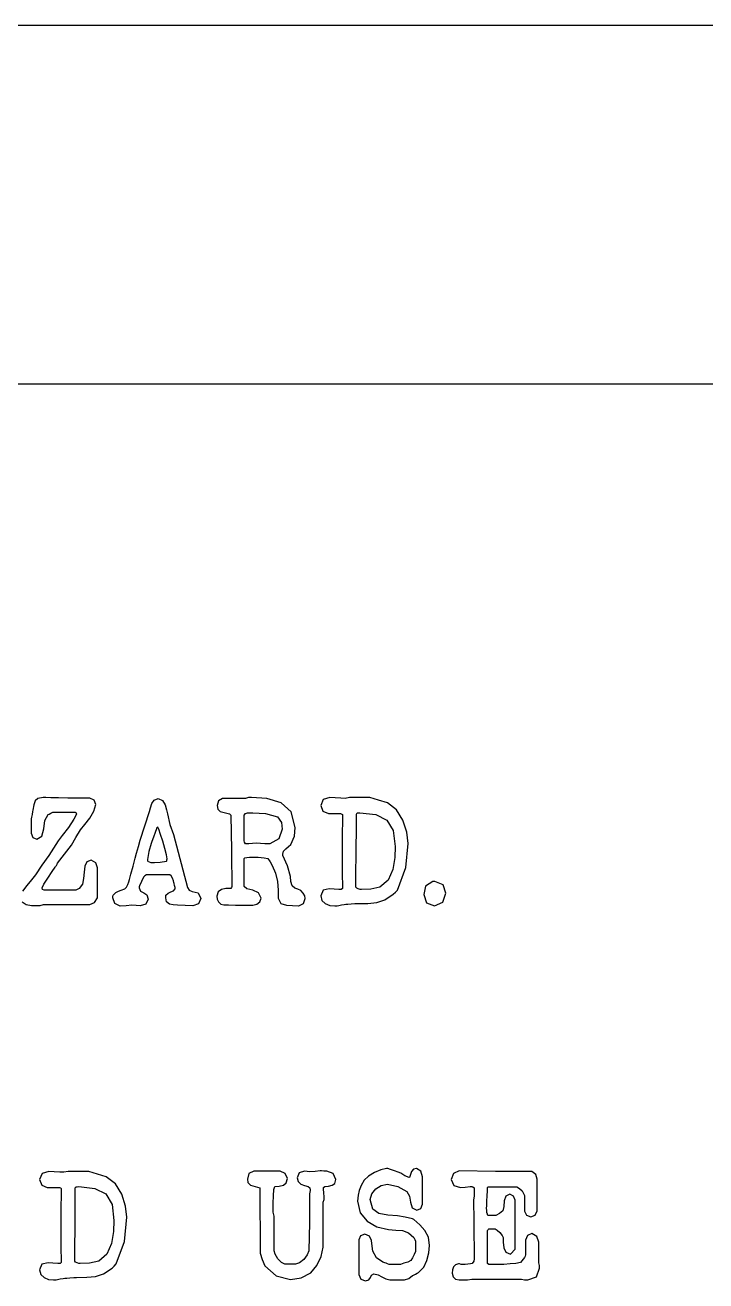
# Model space of a CAD drawing. Extents: x 0 to 123, y -71 to 297.
# Drawn here: x 12.528 to 14.942, y 292.549 to 297 of the extents above; entities that cross this region are included whole.
import ezdxf

# ---------------------------------------------------------------- set-up
doc = ezdxf.new("R2010")
doc.units = 0

msp = doc.modelspace()

# ---------------------------------------------------------------- linework, layer by layer
at = {"layer": 'Layer 1'}
for p, q in [((12.558559, 294.235925), (12.555859, 294.217899)), ((12.563359, 294.250239), (12.558559, 294.235925)), ((12.572859, 294.258718), (12.563359, 294.250239)), ((12.591949, 294.261899), (12.572859, 294.258718)), ((12.601449, 294.261899), (12.591949, 294.261899)), ((12.619469, 294.261368), (12.601449, 294.261899)), ((12.647039, 294.260838), (12.619469, 294.261368)), ((12.679379, 294.260308), (12.647039, 294.260838)), ((12.711719, 294.259778), (12.679379, 294.260308)), ((12.739289, 294.259778), (12.711719, 294.259778)), ((12.757309, 294.259778), (12.739289, 294.259778)), ((12.772679, 294.252888), (12.757309, 294.259778)), ((12.772079, 294.213657), (12.778479, 294.237514)), ((12.778479, 294.237514), (12.772679, 294.252888)), ((12.972164, 294.225838), (12.977464, 294.240682)), ((12.977464, 294.240682), (12.985964, 294.252875)), ((12.985964, 294.252875), (12.999744, 294.258175)), ((12.999744, 294.258175), (13.015114, 294.251815)), ((13.015114, 294.251815), (13.024114, 294.236441)), ((13.024114, 294.236441), (13.029414, 294.218416)), ((13.213604, 294.25023), (13.209404, 294.233795)), ((13.227914, 294.25871), (13.213604, 294.25023)), ((13.309024, 294.25871), (13.227914, 294.25871)), ((13.319624, 294.26189), (13.309024, 294.25871)), ((13.330224, 294.26242), (13.319624, 294.26189)), ((13.385354, 294.25871), (13.330224, 294.26242)), ((13.435714, 294.243866), (13.385354, 294.25871)), ((13.471764, 294.211527), (13.435714, 294.243866)), ((13.585114, 294.255534), (13.576114, 294.233798)), ((13.608444, 294.261894), (13.585114, 294.255534)), ((13.627534, 294.260834), (13.608444, 294.261894)), ((13.647684, 294.259774), (13.627534, 294.260834)), ((13.662524, 294.259244), (13.647684, 294.259774)), ((13.677894, 294.261894), (13.662524, 294.259244)), ((13.750524, 294.261894), (13.677894, 294.261894)), ((13.781274, 294.252354), (13.750524, 294.261894)), ((13.812554, 294.243344), (13.781274, 294.252354)), ((13.844894, 294.218427), (13.812554, 294.243344)), ((12.550559, 294.19299), (12.550029, 294.18716)), ((12.552659, 294.20253), (12.550559, 294.19299)), ((12.554759, 294.212069), (12.552659, 294.20253)), ((12.555859, 294.217899), (12.554759, 294.212069)), ((12.597729, 294.180813), (12.609919, 294.201489)), ((12.609919, 294.201489), (12.613619, 294.20361)), ((12.613619, 294.20361), (12.618919, 294.206259)), ((12.618919, 294.206259), (12.623719, 294.20891)), ((12.623719, 294.20891), (12.626419, 294.209969)), ((12.626419, 294.209969), (12.705409, 294.209969)), ((12.710209, 294.202549), (12.701209, 294.185054)), ((12.705409, 294.209969), (12.709109, 294.207319)), ((12.709109, 294.207319), (12.710209, 294.202549)), ((12.757769, 294.18874), (12.772079, 294.213657)), ((12.952534, 294.16169), (12.968964, 294.212584)), ((12.968964, 294.212584), (12.972164, 294.225838)), ((13.029414, 294.218416), (13.033114, 294.204102)), ((13.033114, 294.204102), (13.041614, 294.166992)), ((13.209404, 294.233795), (13.211004, 294.221071)), ((13.211004, 294.221071), (13.219504, 294.212061)), ((13.219504, 294.212061), (13.252904, 294.204111)), ((13.252904, 294.204111), (13.257104, 294.199871)), ((13.257104, 294.199871), (13.260304, 294.075286)), ((13.304554, 294.199877), (13.309354, 294.205707)), ((13.304554, 294.108692), (13.304554, 294.199877)), ((13.309354, 294.205707), (13.316754, 294.207827)), ((13.316754, 294.207827), (13.316864, 294.207832)), ((13.316864, 294.207832), (13.326364, 294.208362)), ((13.326364, 294.208362), (13.335864, 294.208362)), ((13.335864, 294.208362), (13.380394, 294.205182)), ((13.380394, 294.205182), (13.422804, 294.193519)), ((13.422804, 294.193519), (13.436584, 294.173373)), ((13.485544, 294.156392), (13.471764, 294.211527)), ((13.576114, 294.233798), (13.583514, 294.214182)), ((13.583514, 294.214182), (13.603124, 294.205702)), ((13.603124, 294.205702), (13.646594, 294.205702)), ((13.646594, 294.205702), (13.650794, 294.203582)), ((13.650794, 294.203582), (13.652894, 294.201462)), ((13.652894, 294.201462), (13.651794, 294.112397)), ((13.702499, 294.203591), (13.705199, 294.207831)), ((13.702499, 294.120888), (13.702499, 294.203591)), ((13.705199, 294.207831), (13.708899, 294.207831)), ((13.708899, 294.207831), (13.714699, 294.208361)), ((13.714699, 294.208361), (13.771959, 294.202001)), ((13.771959, 294.202001), (13.810659, 294.182386)), ((13.867694, 294.181317), (13.844894, 294.218427)), ((12.550029, 294.18716), (12.549499, 294.183449)), ((12.549499, 294.183449), (12.549499, 294.17603)), ((12.549499, 294.17603), (12.549499, 294.16755)), ((12.549499, 294.16755), (12.549499, 294.161189)), ((12.549499, 294.161189), (12.549499, 294.15589)), ((12.549499, 294.15589), (12.549499, 294.14794)), ((12.549499, 294.14794), (12.549499, 294.13999)), ((12.587629, 294.125149), (12.594029, 294.151656)), ((12.594029, 294.151656), (12.597729, 294.180813)), ((12.681589, 294.156427), (12.659849, 294.127269)), ((12.701209, 294.185054), (12.681589, 294.156427)), ((12.707949, 294.120882), (12.724379, 294.147389)), ((12.724379, 294.147389), (12.739749, 294.165944)), ((12.739749, 294.165944), (12.757769, 294.18874)), ((12.935574, 294.110796), (12.952534, 294.16169)), ((12.993748, 294.150573), (12.988948, 294.137849)), ((12.995348, 294.154283), (12.993748, 294.150573)), ((12.998548, 294.156933), (12.995348, 294.154283)), ((13.001748, 294.149513), (12.998548, 294.156933)), ((13.008148, 294.131488), (13.001748, 294.149513)), ((13.041614, 294.166992), (13.053804, 294.131472)), ((13.439784, 294.149516), (13.427064, 294.116117)), ((13.436584, 294.173373), (13.439784, 294.149516)), ((13.482844, 294.124583), (13.485544, 294.156392)), ((13.810659, 294.182386), (13.832929, 294.145276)), ((13.880944, 294.139435), (13.867694, 294.181317)), ((12.549499, 294.13999), (12.550029, 294.13522)), ((12.550029, 294.13522), (12.555829, 294.120376)), ((12.555829, 294.120376), (12.569609, 294.114015)), ((12.569609, 294.114015), (12.587629, 294.125149)), ((12.645539, 294.108183), (12.628579, 294.082206)), ((12.659849, 294.127269), (12.645539, 294.108183)), ((12.693109, 294.093314), (12.707949, 294.120882)), ((12.929774, 294.088), (12.935574, 294.110796)), ((12.977348, 294.10657), (12.974748, 294.09862)), ((12.983148, 294.121414), (12.977348, 294.10657)), ((12.988948, 294.137849), (12.983148, 294.121414)), ((13.016148, 294.107631), (13.008148, 294.131488)), ((13.023548, 294.081654), (13.016148, 294.107631)), ((13.053804, 294.131472), (13.103634, 293.94274)), ((13.306154, 294.103392), (13.304554, 294.108692)), ((13.308854, 294.098092), (13.306154, 294.103392)), ((13.427064, 294.116117), (13.395784, 294.098092)), ((13.470654, 294.095955), (13.482844, 294.124583)), ((13.651794, 294.112397), (13.651794, 294.102324)), ((13.651794, 294.102324), (13.651794, 294.009018)), ((13.700869, 293.944348), (13.701969, 294.110285)), ((13.701969, 294.110285), (13.702499, 294.120888)), ((13.832929, 294.145276), (13.839829, 294.08855)), ((13.885744, 294.099674), (13.880944, 294.139435)), ((12.628579, 294.082206), (12.612149, 294.056229)), ((12.643269, 294.029166), (12.667659, 294.061505)), ((12.667659, 294.061505), (12.693109, 294.093314)), ((12.918074, 294.046649), (12.923374, 294.065204)), ((12.923374, 294.065204), (12.929774, 294.088)), ((12.966248, 294.070522), (12.962048, 294.042424)), ((12.974748, 294.09862), (12.966248, 294.070522)), ((13.029348, 294.058858), (13.023548, 294.081654)), ((13.031448, 294.044544), (13.029348, 294.058858)), ((13.260304, 294.075286), (13.260304, 294.064683)), ((13.260304, 294.064683), (13.261404, 293.94646)), ((13.321044, 294.098092), (13.308854, 294.098092)), ((13.334294, 294.099152), (13.321044, 294.098092)), ((13.347014, 294.100212), (13.334294, 294.099152)), ((13.362384, 294.099152), (13.347014, 294.100212)), ((13.378284, 294.098092), (13.362384, 294.099152)), ((13.395784, 294.098092), (13.378284, 294.098092)), ((13.441454, 294.061502), (13.444654, 294.072105)), ((13.441454, 294.056732), (13.441454, 294.061502)), ((13.457884, 294.019622), (13.441454, 294.056732)), ((13.444654, 294.072105), (13.452654, 294.080585)), ((13.452654, 294.080585), (13.462154, 294.088005)), ((13.462154, 294.088005), (13.470654, 294.095955)), ((13.839829, 294.08855), (13.838229, 294.049849)), ((13.877244, 294.01432), (13.885744, 294.099674)), ((12.587759, 294.022301), (12.564429, 293.987841)), ((12.612149, 294.056229), (12.587759, 294.022301)), ((12.624069, 293.999482), (12.634669, 294.014856)), ((12.634669, 294.014856), (12.636269, 294.017506)), ((12.636269, 294.017506), (12.638969, 294.021746)), ((12.638969, 294.021746), (12.641669, 294.026516)), ((12.641669, 294.026516), (12.643269, 294.029166)), ((12.740181, 294.018568), (12.737481, 293.997892)), ((12.747081, 294.033942), (12.740181, 294.018568)), ((12.762451, 294.039772), (12.747081, 294.033942)), ((12.778351, 294.030762), (12.762451, 294.039772)), ((12.784151, 294.012737), (12.778351, 294.030762)), ((12.784151, 293.906708), (12.784151, 294.012737)), ((12.903274, 293.990453), (12.910674, 294.018551)), ((12.910674, 294.018551), (12.918074, 294.046649)), ((12.962048, 294.042424), (12.962048, 294.039244)), ((12.962048, 294.039244), (12.962578, 294.036064)), ((12.962548, 294.036064), (12.973678, 294.031824)), ((12.962578, 294.036064), (12.962548, 294.036064)), ((12.973678, 294.031824), (12.986398, 294.031824)), ((12.986398, 294.031824), (13.007078, 294.033414)), ((13.007078, 294.033414), (13.028818, 294.036064)), ((13.028818, 294.036064), (13.030918, 294.038184)), ((13.030918, 294.040834), (13.031448, 294.044544)), ((13.030918, 294.038184), (13.030918, 294.040834)), ((13.304914, 294.046127), (13.307014, 294.048247)), ((13.304914, 293.946459), (13.304914, 294.046127)), ((13.307014, 294.048247), (13.313914, 294.049307)), ((13.313914, 294.049307), (13.323414, 294.050367)), ((13.323414, 294.050367), (13.343024, 294.050367)), ((13.343024, 294.050367), (13.354684, 294.050367)), ((13.354684, 294.050367), (13.364754, 294.049837)), ((13.364754, 294.049837), (13.375354, 294.048776)), ((13.375354, 294.048776), (13.388074, 294.046127)), ((13.388074, 294.046127), (13.397074, 294.034464)), ((13.397074, 294.034464), (13.404474, 294.021209)), ((13.404474, 294.021209), (13.416134, 293.994171)), ((13.468484, 293.981981), (13.457884, 294.019622)), ((13.838229, 294.049849), (13.831329, 294.006907)), ((13.848084, 293.934268), (13.877244, 294.01432)), ((12.550649, 293.969815), (12.533679, 293.950731)), ((12.564429, 293.987841), (12.550649, 293.969815)), ((12.594389, 293.95495), (12.608699, 293.976686)), ((12.608699, 293.976686), (12.624069, 293.999482)), ((12.735381, 293.975626), (12.731181, 293.95495)), ((12.737481, 293.997892), (12.735381, 293.975626)), ((12.895774, 293.962888), (12.898474, 293.971898)), ((12.898474, 293.971898), (12.903274, 293.990453)), ((12.947994, 293.980362), (12.933154, 293.949083)), ((12.952794, 293.984602), (12.947994, 293.980362)), ((12.958094, 293.988312), (12.952794, 293.984602)), ((13.041324, 293.988312), (12.958094, 293.988312)), ((13.046124, 293.984602), (13.041324, 293.988312)), ((13.050924, 293.976122), (13.046124, 293.984602)), ((13.054124, 293.967112), (13.050924, 293.976122)), ((13.416134, 293.994171), (13.423034, 293.964483)), ((13.470084, 293.965016), (13.468484, 293.981981)), ((13.651794, 294.009018), (13.651794, 293.998415)), ((13.651794, 293.998415), (13.652894, 293.940099)), ((13.814899, 293.968736), (13.785739, 293.944349)), ((13.831329, 294.006907), (13.814899, 293.968736)), ((12.533679, 293.950731), (12.518839, 293.930054)), ((12.588589, 293.942226), (12.594389, 293.95495)), ((12.589689, 293.936396), (12.588589, 293.942226)), ((12.595489, 293.933746), (12.589689, 293.936396)), ((12.707351, 293.933746), (12.595489, 293.933746)), ((12.713151, 293.935866), (12.707351, 293.933746)), ((12.720051, 293.940106), (12.713151, 293.935866)), ((12.731181, 293.95495), (12.720051, 293.940106)), ((12.840084, 293.915718), (12.849584, 293.925258)), ((12.849584, 293.925258), (12.858584, 293.930028)), ((12.858584, 293.930028), (12.868654, 293.933738)), ((12.868654, 293.933738), (12.881374, 293.938508)), ((12.881374, 293.938508), (12.887774, 293.944338)), ((12.887774, 293.944338), (12.892574, 293.953348)), ((12.892574, 293.953348), (12.895774, 293.962888)), ((12.933154, 293.949083), (12.932624, 293.945903)), ((12.932624, 293.945903), (12.932624, 293.942193)), ((12.932624, 293.942193), (12.937424, 293.93)), ((12.937424, 293.93), (12.948554, 293.92417)), ((12.948554, 293.92417), (12.959154, 293.91675)), ((13.035184, 293.922592), (13.045254, 293.927362)), ((13.045254, 293.927362), (13.054254, 293.931602)), ((13.055724, 293.961282), (13.054124, 293.967112)), ((13.054254, 293.931602), (13.060054, 293.938492)), ((13.056824, 293.957042), (13.055724, 293.961282)), ((13.057924, 293.950152), (13.056824, 293.957042)), ((13.059524, 293.942732), (13.057924, 293.950152)), ((13.060054, 293.938492), (13.059524, 293.942732)), ((13.103634, 293.94274), (13.109434, 293.934259)), ((13.109434, 293.934259), (13.120034, 293.92896)), ((13.120034, 293.92896), (13.131164, 293.92631)), ((13.131164, 293.92631), (13.141234, 293.92419)), ((13.141234, 293.92419), (13.151304, 293.904574)), ((13.212054, 293.92791), (13.207254, 293.912536)), ((13.224244, 293.93639), (13.212054, 293.92791)), ((13.240144, 293.93957), (13.224244, 293.93639)), ((13.257104, 293.9401), (13.240144, 293.93957)), ((13.259804, 293.94328), (13.257104, 293.9401)), ((13.261404, 293.94646), (13.259804, 293.94328)), ((13.314414, 293.939039), (13.304914, 293.946459)), ((13.335094, 293.933739), (13.314414, 293.939039)), ((13.355774, 293.924199), (13.335094, 293.933739)), ((13.365274, 293.905114), (13.355774, 293.924199)), ((13.423034, 293.964483), (13.425134, 293.934265)), ((13.425134, 293.934265), (13.425134, 293.905107)), ((13.474884, 293.948581), (13.470084, 293.965016)), ((13.483884, 293.940631), (13.474884, 293.948581)), ((13.494484, 293.936921), (13.483884, 293.940631)), ((13.505084, 293.932681), (13.494484, 293.936921)), ((13.514084, 293.923671), (13.505084, 293.932681)), ((13.519884, 293.913598), (13.514084, 293.923671)), ((13.584524, 293.933739), (13.576024, 293.914124)), ((13.606264, 293.938509), (13.584524, 293.933739)), ((13.623224, 293.936919), (13.606264, 293.938509)), ((13.640194, 293.935859), (13.623224, 293.936919)), ((13.645494, 293.935859), (13.640194, 293.935859)), ((13.648694, 293.936389), (13.645494, 293.935859)), ((13.652894, 293.940099), (13.648694, 293.936389)), ((13.700929, 293.944349), (13.700869, 293.944348)), ((13.703529, 293.940639), (13.700929, 293.944349)), ((13.709329, 293.937989), (13.703529, 293.940639)), ((13.715729, 293.936399), (13.709329, 293.937989)), ((13.720529, 293.935869), (13.715729, 293.936399)), ((13.753399, 293.936929), (13.720529, 293.935869)), ((13.785739, 293.944349), (13.753399, 293.936929)), ((13.833284, 293.919428), (13.840684, 293.926318)), ((13.840684, 293.926318), (13.848084, 293.934268)), ((13.948083, 293.948059), (13.941183, 293.918371)), ((13.974063, 293.965024), (13.948083, 293.948059)), ((13.980963, 293.965024), (13.974063, 293.965024)), ((14.010123, 293.952831), (13.980963, 293.965024)), ((14.019623, 293.922612), (14.010123, 293.952831)), ((12.518075, 293.892393), (12.532385, 293.883383)), ((12.532385, 293.883383), (12.550415, 293.879673)), ((12.550415, 293.879673), (12.568965, 293.879143)), ((12.568965, 293.879143), (12.581155, 293.879143)), ((12.581155, 293.879143), (12.593345, 293.882853)), ((12.593345, 293.882853), (12.757161, 293.882853)), ((12.757161, 293.882853), (12.774651, 293.890273)), ((12.774651, 293.890273), (12.784151, 293.906708)), ((12.839314, 293.906677), (12.839554, 293.906708)), ((12.846214, 293.886001), (12.839314, 293.906677)), ((12.839554, 293.910948), (12.840084, 293.915718)), ((12.839554, 293.906708), (12.839554, 293.910948)), ((12.865304, 293.876991), (12.846214, 293.886001)), ((12.906664, 293.880701), (12.885984, 293.878581)), ((12.921504, 293.879641), (12.906664, 293.880701)), ((12.936344, 293.878581), (12.921504, 293.879641)), ((12.955954, 293.883881), (12.936344, 293.878581)), ((12.964454, 293.901376), (12.955954, 293.883881)), ((12.959154, 293.91675), (12.964454, 293.901376)), ((13.026684, 293.915702), (13.035184, 293.922592)), ((13.026684, 293.906692), (13.026684, 293.915702)), ((13.029884, 293.891848), (13.026684, 293.906692)), ((13.039384, 293.883898), (13.029884, 293.891848)), ((13.052634, 293.881248), (13.039384, 293.883898)), ((13.068544, 293.880718), (13.052634, 293.881248)), ((13.095584, 293.879128), (13.068544, 293.880718)), ((13.123154, 293.878598), (13.095584, 293.879128)), ((13.143304, 293.884957), (13.123154, 293.878598)), ((13.151304, 293.904574), (13.143304, 293.884957)), ((13.207254, 293.912536), (13.208854, 293.902463)), ((13.208854, 293.902463), (13.214154, 293.89239)), ((13.214154, 293.89239), (13.222154, 293.88444)), ((13.222154, 293.88444), (13.232224, 293.88232)), ((13.232224, 293.88232), (13.248654, 293.88179)), ((13.248654, 293.88179), (13.273574, 293.88073)), ((13.273574, 293.88073), (13.298494, 293.8802)), ((13.298494, 293.8802), (13.315454, 293.8802)), ((13.315454, 293.8802), (13.321254, 293.8802)), ((13.321254, 293.8802), (13.335034, 293.88073)), ((13.335034, 293.88073), (13.349344, 293.88444)), ((13.349344, 293.88444), (13.360474, 293.89186)), ((13.360474, 293.89186), (13.365274, 293.905114)), ((13.425014, 293.905118), (13.435084, 293.887093)), ((13.425134, 293.905107), (13.425014, 293.905118)), ((13.435084, 293.887093), (13.454174, 293.880203)), ((13.454174, 293.880203), (13.476444, 293.879143)), ((13.476444, 293.879143), (13.497654, 293.878083)), ((13.498754, 293.878083), (13.515184, 293.886563)), ((13.515184, 293.886563), (13.520984, 293.904058)), ((13.520984, 293.904058), (13.519884, 293.913598)), ((13.576024, 293.914124), (13.576284, 293.91413)), ((13.576284, 293.91413), (13.580484, 293.897165)), ((13.580484, 293.897165), (13.592144, 293.886032)), ((13.592144, 293.886032), (13.608054, 293.879672)), ((13.608054, 293.879672), (13.625554, 293.878082)), ((13.634554, 293.878082), (13.639854, 293.879142)), ((13.639854, 293.879142), (13.649354, 293.881262)), ((13.649354, 293.881262), (13.659424, 293.883382)), ((13.659424, 293.883382), (13.665224, 293.884442)), ((13.665224, 293.884442), (13.672124, 293.884442)), ((13.672124, 293.884442), (13.683784, 293.884972)), ((13.683784, 293.884972), (13.697034, 293.886032)), ((13.697034, 293.886032), (13.707104, 293.886563)), ((13.707104, 293.886563), (13.743684, 293.887093)), ((13.743684, 293.887093), (13.774434, 293.890273)), ((13.774434, 293.890273), (13.803064, 293.899813)), ((13.803064, 293.899813), (13.833284, 293.919428)), ((13.941183, 293.918371), (13.941203, 293.918371)), ((13.941203, 293.918371), (13.950703, 293.889213)), ((13.950703, 293.889213), (13.979333, 293.87808)), ((13.979333, 293.87808), (14.009023, 293.890803)), ((14.009023, 293.890803), (14.019623, 293.922612)), ((12.885984, 293.878581), (12.865304, 293.876991)), ((13.497654, 293.878083), (13.498754, 293.878083)), ((13.625554, 293.878082), (13.634554, 293.878082)), ((13.809666, 292.947124), (13.788986, 292.942884)), ((13.814466, 292.947124), (13.809666, 292.947124)), ((13.823466, 292.943944), (13.814466, 292.947124)), ((13.905076, 292.94448), (13.898176, 292.93653)), ((13.915146, 292.94766), (13.905076, 292.94448)), ((13.931056, 292.937587), (13.915146, 292.94766)), ((12.588424, 292.930163), (12.579424, 292.908427)), ((12.579424, 292.908427), (12.586824, 292.888812)), ((12.611754, 292.936523), (12.588424, 292.930163)), ((12.630844, 292.935463), (12.611754, 292.936523)), ((12.650994, 292.934403), (12.630844, 292.935463)), ((12.665834, 292.933873), (12.650994, 292.934403)), ((12.681204, 292.936523), (12.665834, 292.933873)), ((12.753834, 292.936523), (12.681204, 292.936523)), ((12.784584, 292.926983), (12.753834, 292.936523)), ((12.815864, 292.917973), (12.784584, 292.926983)), ((12.848204, 292.893056), (12.815864, 292.917973)), ((13.321564, 292.92911), (13.316264, 292.910025)), ((13.316264, 292.910025), (13.317864, 292.897301)), ((13.339064, 292.93812), (13.321564, 292.92911)), ((13.432374, 292.93812), (13.339064, 292.93812)), ((13.450404, 292.93017), (13.432374, 292.93812)), ((13.457804, 292.912145), (13.450404, 292.93017)), ((13.453604, 292.896771), (13.457804, 292.912145)), ((13.499744, 292.931757), (13.492344, 292.914262)), ((13.492344, 292.914262), (13.496044, 292.901008)), ((13.496044, 292.901008), (13.506114, 292.891998)), ((13.518294, 292.938117), (13.499744, 292.931757)), ((13.527794, 292.937057), (13.518294, 292.938117)), ((13.537294, 292.935997), (13.527794, 292.937057)), ((13.555854, 292.937057), (13.537294, 292.935997)), ((13.574414, 292.938647), (13.555854, 292.937057)), ((13.579214, 292.938647), (13.574414, 292.938647)), ((13.586614, 292.938117), (13.579214, 292.938647)), ((13.593514, 292.938117), (13.586614, 292.938117)), ((13.598314, 292.938117), (13.593514, 292.938117)), ((13.620054, 292.929107), (13.598314, 292.938117)), ((13.629554, 292.907901), (13.620054, 292.929107)), ((13.625854, 292.894647), (13.629554, 292.907901)), ((13.729596, 292.905773), (13.719526, 292.886688)), ((13.744976, 292.919557), (13.729596, 292.905773)), ((13.766186, 292.932811), (13.744976, 292.919557)), ((13.788986, 292.942884), (13.766186, 292.932811)), ((13.837246, 292.939174), (13.823466, 292.943944)), ((13.851026, 292.933874), (13.837246, 292.939174)), ((13.860026, 292.930694), (13.851026, 292.933874)), ((13.873806, 292.921684), (13.860026, 292.930694)), ((13.889176, 292.915854), (13.873806, 292.921684)), ((13.891276, 292.915854), (13.889176, 292.915854)), ((13.893976, 292.925927), (13.891276, 292.915854)), ((13.898176, 292.93653), (13.893976, 292.925927)), ((13.936856, 292.917971), (13.931056, 292.937587)), ((13.936856, 292.820424), (13.936856, 292.917971)), ((14.046225, 292.929647), (14.038825, 292.908441)), ((14.038825, 292.908441), (14.047825, 292.886705)), ((14.067435, 292.938657), (14.046225, 292.929647)), ((14.196261, 292.937067), (14.067435, 292.938657)), ((14.325087, 292.936537), (14.196261, 292.937067)), ((14.338337, 292.926464), (14.325087, 292.936537)), ((14.343637, 292.909499), (14.338337, 292.926464)), ((14.343637, 292.797638), (14.343637, 292.909499)), ((12.586824, 292.888812), (12.606444, 292.880332)), ((12.606444, 292.880332), (12.649914, 292.880332)), ((12.649914, 292.880332), (12.654114, 292.878212)), ((12.654114, 292.878212), (12.656214, 292.876092)), ((12.656214, 292.876092), (12.655114, 292.787027)), ((12.705819, 292.878219), (12.708519, 292.882459)), ((12.705819, 292.795516), (12.705819, 292.878219)), ((12.708519, 292.882459), (12.712219, 292.882459)), ((12.712219, 292.882459), (12.718019, 292.882989)), ((12.718019, 292.882989), (12.775279, 292.876629)), ((12.775279, 292.876629), (12.813979, 292.857014)), ((12.813979, 292.857014), (12.836249, 292.819904)), ((12.871004, 292.855946), (12.848204, 292.893056)), ((12.884254, 292.814064), (12.871004, 292.855946)), ((13.317864, 292.897301), (13.326864, 292.888291)), ((13.326864, 292.888291), (13.360794, 292.879281)), ((13.360794, 292.879281), (13.361044, 292.647605)), ((13.408554, 292.850122), (13.410154, 292.872918)), ((13.410154, 292.872918), (13.413854, 292.884051)), ((13.413854, 292.884051), (13.429224, 292.885111)), ((13.429224, 292.885111), (13.443534, 292.888821)), ((13.443534, 292.888821), (13.453604, 292.896771)), ((13.506114, 292.891998), (13.518834, 292.886698)), ((13.518834, 292.886698), (13.532084, 292.884048)), ((13.532084, 292.884048), (13.536884, 292.878218)), ((13.536284, 292.857548), (13.535754, 292.75576)), ((13.537384, 292.863378), (13.536284, 292.857548)), ((13.536884, 292.878218), (13.538484, 292.870798)), ((13.538484, 292.869738), (13.537384, 292.863378)), ((13.538484, 292.870798), (13.538484, 292.869738)), ((13.586184, 292.879807), (13.590384, 292.884047)), ((13.586184, 292.874507), (13.586184, 292.879807)), ((13.587284, 292.861253), (13.586184, 292.874507)), ((13.588384, 292.847469), (13.587284, 292.861253)), ((13.590384, 292.884047), (13.603634, 292.885107)), ((13.603634, 292.885107), (13.616354, 292.887757)), ((13.616354, 292.887757), (13.625854, 292.894647)), ((13.712626, 292.869723), (13.708426, 292.852228)), ((13.719526, 292.886688), (13.712626, 292.869723)), ((13.751886, 292.836857), (13.757186, 292.858063)), ((13.757186, 292.858063), (13.770966, 292.875558)), ((13.770966, 292.875558), (13.790576, 292.887221)), ((13.790576, 292.887221), (13.813376, 292.891461)), ((13.813376, 292.891461), (13.848896, 292.884041)), ((13.848896, 292.884041), (13.881236, 292.866016)), ((13.881236, 292.866016), (13.890236, 292.849581)), ((14.047825, 292.886705), (14.071155, 292.880345)), ((14.071155, 292.880345), (14.088125, 292.881405)), ((14.088125, 292.881405), (14.105615, 292.882995)), ((14.105615, 292.882995), (14.111415, 292.882995)), ((14.111415, 292.882995), (14.115615, 292.882465)), ((14.115615, 292.882465), (14.119815, 292.878755)), ((14.119815, 292.878755), (14.119815, 292.865501)), ((14.119815, 292.865501), (14.119815, 292.850127)), ((14.166599, 292.850116), (14.167129, 292.868141)), ((14.167129, 292.868141), (14.167659, 292.880334)), ((14.167659, 292.880334), (14.169759, 292.882454)), ((14.169759, 292.882454), (14.271017, 292.882454)), ((14.246059, 292.855952), (14.231749, 292.849062)), ((14.259839, 292.849592), (14.246059, 292.855952)), ((14.271017, 292.882454), (14.281087, 292.876624)), ((14.281087, 292.876624), (14.290087, 292.868144)), ((14.290087, 292.868144), (14.295387, 292.858604)), ((14.295387, 292.858604), (14.299087, 292.851714)), ((12.836249, 292.819904), (12.843149, 292.763178)), ((12.889054, 292.774303), (12.884254, 292.814064)), ((13.407454, 292.824675), (13.408554, 292.850122)), ((13.407454, 292.80771), (13.407454, 292.824675)), ((13.585254, 292.828386), (13.587854, 292.837396)), ((13.585254, 292.66828), (13.585254, 292.828386)), ((13.587854, 292.837396), (13.588384, 292.847469)), ((13.708426, 292.852228), (13.706826, 292.832082)), ((13.706826, 292.832082), (13.715826, 292.790731)), ((13.760386, 292.803458), (13.751886, 292.836857)), ((13.890236, 292.849581), (13.894436, 292.827845)), ((13.894436, 292.827845), (13.900836, 292.80823)), ((13.931056, 292.80611), (13.936856, 292.820424)), ((14.119815, 292.850127), (14.117715, 292.834753)), ((14.117715, 292.834753), (14.118815, 292.762123)), ((14.163299, 292.807708), (14.164399, 292.814068)), ((14.164399, 292.814068), (14.165499, 292.820428)), ((14.165499, 292.832091), (14.166599, 292.850116)), ((14.165499, 292.820428), (14.165499, 292.832091)), ((14.225349, 292.813012), (14.221149, 292.797638)), ((14.226949, 292.832627), (14.225349, 292.813012)), ((14.231749, 292.849062), (14.226949, 292.832627)), ((14.265139, 292.834748), (14.259839, 292.849592)), ((14.265139, 292.660866), (14.265139, 292.834748)), ((14.299087, 292.851714), (14.299087, 292.795518)), ((12.655114, 292.787027), (12.655114, 292.776954)), ((12.655114, 292.776954), (12.655114, 292.683648)), ((12.704189, 292.618977), (12.705289, 292.784913)), ((12.705289, 292.784913), (12.705819, 292.795516)), ((12.880554, 292.688949), (12.889054, 292.774303)), ((13.406924, 292.792866), (13.407454, 292.80771)), ((13.410624, 292.778552), (13.406924, 292.792866)), ((13.410624, 292.656093), (13.410624, 292.778552)), ((13.715826, 292.790731), (13.740216, 292.760512)), ((13.782656, 292.787554), (13.760386, 292.803458)), ((13.813406, 292.781724), (13.782656, 292.787554)), ((13.847866, 292.779074), (13.813406, 292.781724)), ((13.874906, 292.774834), (13.847866, 292.779074)), ((13.901946, 292.769004), (13.874906, 292.774834)), ((13.900836, 292.80823), (13.917276, 292.79975)), ((13.903546, 292.767944), (13.901946, 292.769004)), ((13.905646, 292.766884), (13.903546, 292.767944)), ((13.927386, 292.747799), (13.905646, 292.766884)), ((13.917276, 292.79975), (13.931056, 292.80611)), ((14.163299, 292.806648), (14.163299, 292.807708)), ((14.163299, 292.806118), (14.163299, 292.806648)), ((14.164399, 292.799228), (14.163299, 292.806118)), ((14.165499, 292.791808), (14.164399, 292.799228)), ((14.167099, 292.785978), (14.165499, 292.791808)), ((14.167629, 292.783328), (14.167099, 292.785978)), ((14.169729, 292.781208), (14.167629, 292.783328)), ((14.196769, 292.781208), (14.169729, 292.781208)), ((14.209489, 292.788098), (14.196769, 292.781208)), ((14.221149, 292.797638), (14.209489, 292.788098)), ((14.299087, 292.795518), (14.305987, 292.781734)), ((14.305987, 292.781734), (14.320827, 292.776434)), ((14.320827, 292.776434), (14.336737, 292.782264)), ((14.336737, 292.782264), (14.343637, 292.797638)), ((12.841549, 292.724477), (12.834649, 292.681535)), ((12.843149, 292.763178), (12.841549, 292.724477)), ((13.535754, 292.75576), (13.534154, 292.656092)), ((13.740216, 292.760512), (13.775206, 292.740897)), ((13.775206, 292.740897), (13.816556, 292.731357)), ((13.816556, 292.731357), (13.842006, 292.729237)), ((13.842006, 292.729237), (13.865866, 292.727117)), ((13.865866, 292.727117), (13.887606, 292.719697)), ((13.945406, 292.727653), (13.927386, 292.747799)), ((13.957596, 292.703796), (13.945406, 292.727653)), ((14.118815, 292.762123), (14.118815, 292.75205)), ((14.118815, 292.75205), (14.119915, 292.627465)), ((14.167679, 292.727128), (14.168209, 292.728718)), ((14.167679, 292.611031), (14.167679, 292.727128)), ((14.168209, 292.728718), (14.169809, 292.731368)), ((14.169809, 292.731368), (14.171909, 292.733488)), ((14.171909, 292.733488), (14.194709, 292.733488)), ((14.194709, 292.733488), (14.202109, 292.729248)), ((14.202109, 292.729248), (14.211109, 292.720238)), ((12.655114, 292.683648), (12.655114, 292.673045)), ((12.834649, 292.681535), (12.818219, 292.643364)), ((12.851394, 292.608897), (12.880554, 292.688949)), ((13.717486, 292.709104), (13.711086, 292.69426)), ((13.711086, 292.69426), (13.711086, 292.571796)), ((13.732856, 292.714934), (13.717486, 292.709104)), ((13.732796, 292.714929), (13.732856, 292.714934)), ((13.748706, 292.708039), (13.732796, 292.714929)), ((13.755606, 292.692135), (13.748706, 292.708039)), ((13.758206, 292.671989), (13.755606, 292.692135)), ((13.887606, 292.719697), (13.905626, 292.702202)), ((13.905626, 292.702202), (13.909326, 292.695312)), ((13.909326, 292.695312), (13.912026, 292.690012)), ((13.912026, 292.690012), (13.912026, 292.652902)), ((13.961796, 292.674638), (13.957596, 292.703796)), ((14.211109, 292.720238), (14.219109, 292.710165)), ((14.219109, 292.710165), (14.223309, 292.702215)), ((14.223309, 292.702215), (14.223309, 292.68578)), ((14.223309, 292.68578), (14.225409, 292.666165)), ((14.308749, 292.709634), (14.302349, 292.69373)), ((14.302349, 292.69373), (14.302349, 292.641776)), ((14.324119, 292.716524), (14.308749, 292.709634)), ((14.342139, 292.705921), (14.324119, 292.716524)), ((14.349039, 292.685775), (14.342139, 292.705921)), ((14.349039, 292.613145), (14.349039, 292.685775)), ((12.655114, 292.673045), (12.656214, 292.614729)), ((12.818219, 292.643364), (12.789059, 292.618977)), ((13.361044, 292.647605), (13.368444, 292.624279)), ((13.414324, 292.643369), (13.410624, 292.656093)), ((13.424394, 292.627465), (13.414324, 292.643369)), ((13.527754, 292.641248), (13.516094, 292.625344)), ((13.534154, 292.656092), (13.527754, 292.641248)), ((13.562474, 292.603071), (13.577854, 292.63541)), ((13.577854, 292.63541), (13.581554, 292.651845)), ((13.581554, 292.651845), (13.585254, 292.66828)), ((13.760906, 292.654494), (13.758206, 292.671989)), ((13.774156, 292.630637), (13.760906, 292.654494)), ((13.907226, 292.642299), (13.901926, 292.631166)), ((13.912026, 292.652902), (13.907226, 292.642299)), ((13.952796, 292.621093), (13.959696, 292.648131)), ((13.959696, 292.648131), (13.961796, 292.674638)), ((14.225409, 292.666165), (14.232809, 292.650261)), ((14.232809, 292.650261), (14.248709, 292.643901)), ((14.248709, 292.643901), (14.265139, 292.660866)), ((14.300749, 292.636476), (14.298049, 292.631706)), ((14.302349, 292.641776), (14.300749, 292.636476)), ((12.587844, 292.608369), (12.579344, 292.588754)), ((12.579344, 292.588754), (12.579604, 292.588759)), ((12.579604, 292.588759), (12.583804, 292.571794)), ((12.609584, 292.613139), (12.587844, 292.608369)), ((12.626554, 292.611549), (12.609584, 292.613139)), ((12.643514, 292.610489), (12.626554, 292.611549)), ((12.648814, 292.610489), (12.643514, 292.610489)), ((12.652014, 292.611019), (12.648814, 292.610489)), ((12.656214, 292.614729), (12.652014, 292.611019)), ((12.706849, 292.615268), (12.704149, 292.618978)), ((12.704149, 292.618978), (12.704189, 292.618977)), ((12.712649, 292.612617), (12.706849, 292.615268)), ((12.719049, 292.611027), (12.712649, 292.612617)), ((12.723849, 292.610497), (12.719049, 292.611027)), ((12.756719, 292.611557), (12.723849, 292.610497)), ((12.789059, 292.618977), (12.756719, 292.611557)), ((12.806374, 292.574441), (12.836594, 292.594057)), ((12.836594, 292.594057), (12.843994, 292.600947)), ((12.843994, 292.600947), (12.851394, 292.608897)), ((13.368444, 292.624279), (13.378514, 292.602013)), ((13.378514, 292.602013), (13.417744, 292.566493)), ((13.437114, 292.614211), (13.424394, 292.627465)), ((13.449304, 292.608381), (13.437114, 292.614211)), ((13.486414, 292.608381), (13.449304, 292.608381)), ((13.501254, 292.613151), (13.486414, 292.608381)), ((13.516094, 292.625344), (13.501254, 292.613151)), ((13.540734, 292.577094), (13.562474, 292.603071)), ((13.795896, 292.615263), (13.774156, 292.630637)), ((13.803296, 292.612613), (13.795896, 292.615263)), ((13.808096, 292.611553), (13.803296, 292.612613)), ((13.812896, 292.609963), (13.808096, 292.611553)), ((13.818696, 292.607313), (13.812896, 292.609963)), ((13.858456, 292.607313), (13.818696, 292.607313)), ((13.870646, 292.612083), (13.858456, 292.607313)), ((13.884956, 292.615263), (13.870646, 292.612083)), ((13.895026, 292.621093), (13.884956, 292.615263)), ((13.901926, 292.631166), (13.895026, 292.621093)), ((13.922576, 292.578151), (13.941136, 292.597236)), ((13.941136, 292.597236), (13.952796, 292.621093)), ((14.046685, 292.598315), (14.043485, 292.587712)), ((14.053585, 292.605735), (14.046685, 292.598315)), ((14.064715, 292.608915), (14.053585, 292.605735)), ((14.067915, 292.608915), (14.064715, 292.608915)), ((14.073715, 292.607325), (14.067915, 292.608915)), ((14.080115, 292.606795), (14.073715, 292.607325)), ((14.081215, 292.606795), (14.080115, 292.606795)), ((14.088115, 292.607325), (14.081215, 292.606795)), ((14.097615, 292.608385), (14.088115, 292.607325)), ((14.106615, 292.609975), (14.097615, 292.608385)), ((14.113515, 292.611035), (14.106615, 292.609975)), ((14.118315, 292.618455), (14.113515, 292.611035)), ((14.119915, 292.627465), (14.118315, 292.618455)), ((14.171879, 292.606791), (14.167679, 292.611031)), ((14.225419, 292.606791), (14.171879, 292.606791)), ((14.248219, 292.609971), (14.225419, 292.606791)), ((14.267309, 292.610501), (14.248219, 292.609971)), ((14.283739, 292.614741), (14.267309, 292.610501)), ((14.298049, 292.631706), (14.283739, 292.614741)), ((14.340609, 292.563314), (14.352269, 292.593532)), ((14.351739, 292.603072), (14.349039, 292.613145)), ((14.352269, 292.593532), (14.351739, 292.603072)), ((12.583804, 292.571794), (12.595464, 292.560661)), ((12.595464, 292.560661), (12.611374, 292.554301)), ((12.611374, 292.554301), (12.628864, 292.552711)), ((12.628864, 292.552711), (12.637864, 292.552711)), ((12.637864, 292.552711), (12.643164, 292.553771)), ((12.643164, 292.553771), (12.652664, 292.555891)), ((12.652664, 292.555891), (12.662734, 292.558011)), ((12.662734, 292.558011), (12.668534, 292.559071)), ((12.668534, 292.559071), (12.675434, 292.559071)), ((12.675434, 292.559071), (12.687094, 292.559601)), ((12.687094, 292.559601), (12.700344, 292.560661)), ((12.700344, 292.560661), (12.710414, 292.561191)), ((12.710414, 292.561191), (12.746994, 292.561721)), ((12.746994, 292.561721), (12.777744, 292.564901)), ((12.777744, 292.564901), (12.806374, 292.574441)), ((13.417744, 292.566493), (13.469164, 292.553769)), ((13.469164, 292.553769), (13.506274, 292.560129)), ((13.506274, 292.560129), (13.540734, 292.577094)), ((13.711086, 292.571796), (13.718486, 292.555361)), ((13.718486, 292.555361), (13.734926, 292.549001)), ((13.734926, 292.549001), (13.746586, 292.552711)), ((13.746586, 292.552711), (13.752386, 292.561191)), ((13.752386, 292.561191), (13.756586, 292.569671)), ((13.756586, 292.569671), (13.764586, 292.573911)), ((13.764586, 292.573911), (13.779426, 292.570731)), ((13.779426, 292.570731), (13.792676, 292.563311)), ((13.792676, 292.563311), (13.806456, 292.556421)), ((13.806456, 292.556421), (13.820766, 292.553241)), ((13.820766, 292.553241), (13.872716, 292.553241)), ((13.872716, 292.553241), (13.888096, 292.558011)), ((13.888096, 292.558011), (13.901876, 292.567551)), ((13.901876, 292.567551), (13.905076, 292.569141)), ((13.905076, 292.569141), (13.911976, 292.572321)), ((13.911976, 292.572321), (13.918376, 292.576031)), ((13.918376, 292.576031), (13.922576, 292.578151)), ((14.043485, 292.587712), (14.042385, 292.576579)), ((14.042385, 292.576579), (14.04264, 292.576565)), ((14.04264, 292.576565), (14.04584, 292.562781)), ((14.04584, 292.562781), (14.05434, 292.555361)), ((14.05434, 292.555361), (14.06706, 292.552711)), ((14.06706, 292.552711), (14.08137, 292.552711)), ((14.08137, 292.552711), (14.09621, 292.552711)), ((14.09621, 292.552711), (14.11159, 292.554831)), ((14.11159, 292.554831), (14.288129, 292.554831)), ((14.288129, 292.554831), (14.298729, 292.552711)), ((14.298729, 292.552711), (14.309859, 292.552711)), ((14.309859, 292.552711), (14.340609, 292.563314))]:
    msp.add_line(p, q, dxfattribs=at)
at = {"layer": 'Layer 2'}
for p, q in [((1.000303, 296.999685), (17.344372, 296.999685)), ((1.599521, 295.728005), (16.725827, 295.728005))]:
    msp.add_line(p, q, dxfattribs=at)

doc.saveas('drawing.dxf')
